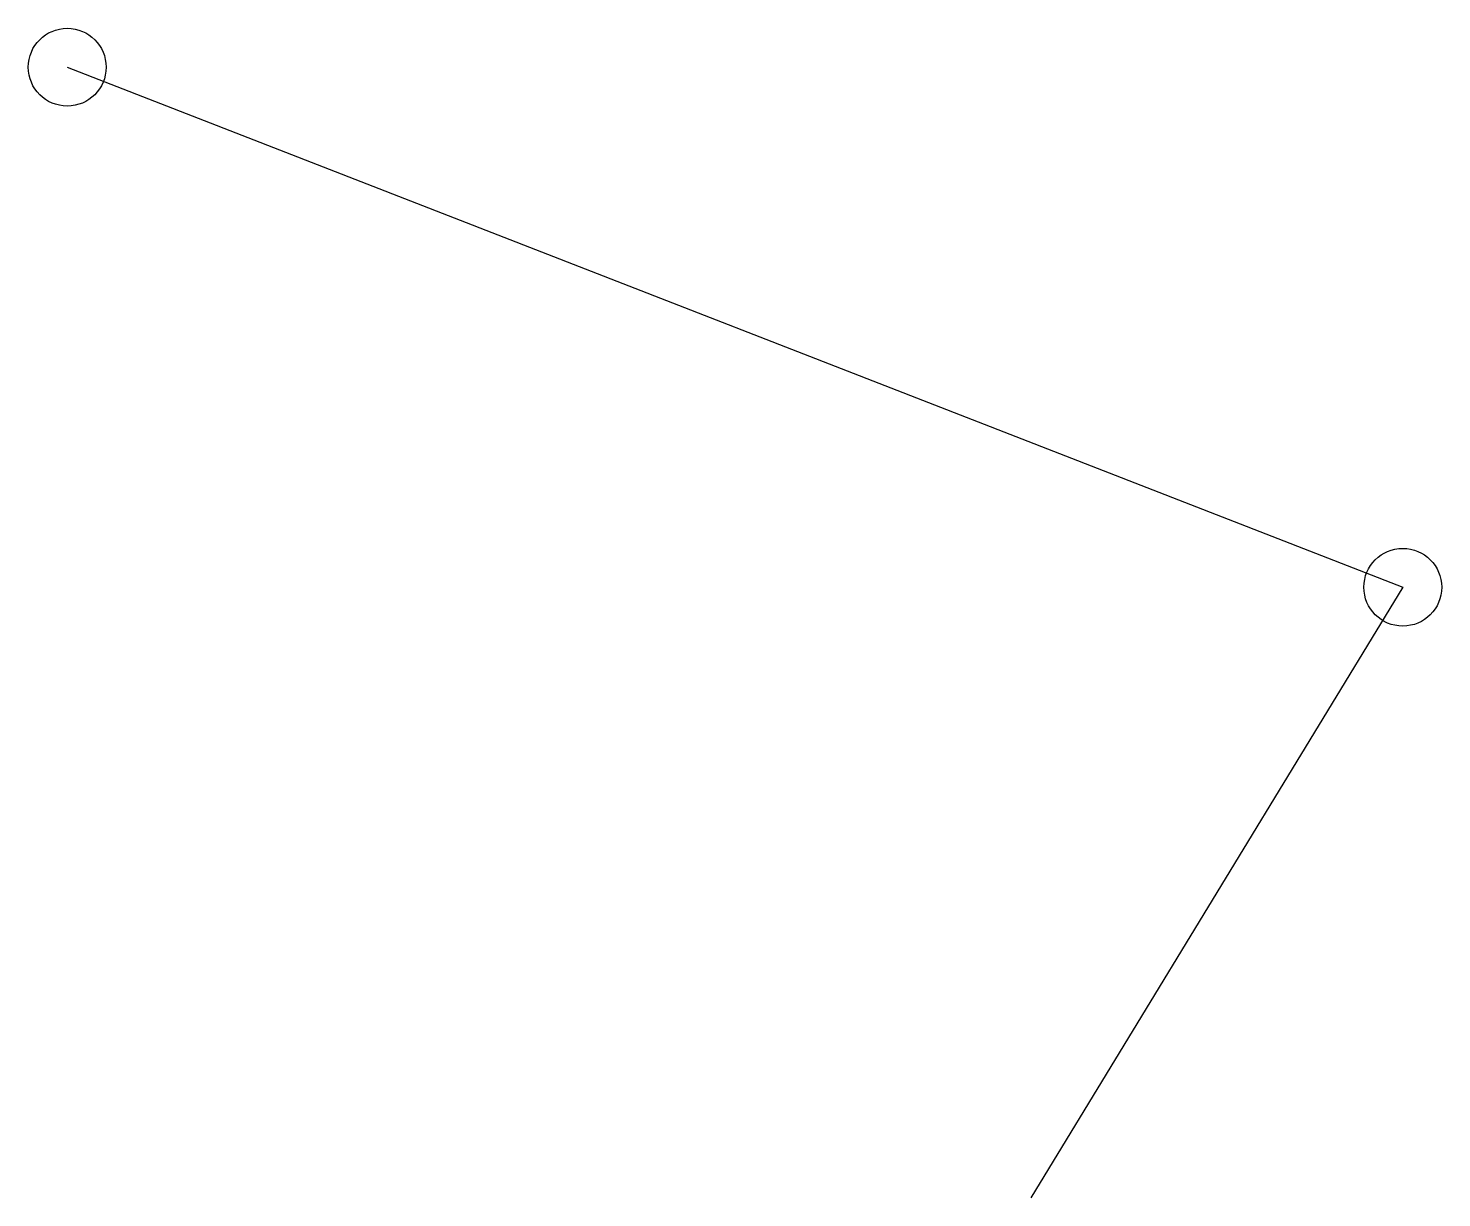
# Model space of a CAD drawing. Header units: millimetres. Extents: x 1141 to 2231, y 1149 to 2052.
import ezdxf

# ---------------------------------------------------------------- set-up
doc = ezdxf.new("R2010")
doc.units = ezdxf.units.MM

msp = doc.modelspace()

# ---------------------------------------------------------------- linework, layer by layer
for p, q in [((1171.2, 2021.5), (2201.1, 1620.3)), ((2201.1, 1620.3), (1914.3, 1149.3))]:
    msp.add_line(p, q)
for centre in [(1171.2, 2021.5), (2201.1, 1620.3)]:
    msp.add_circle(centre, 30)

doc.saveas('drawing.dxf')
